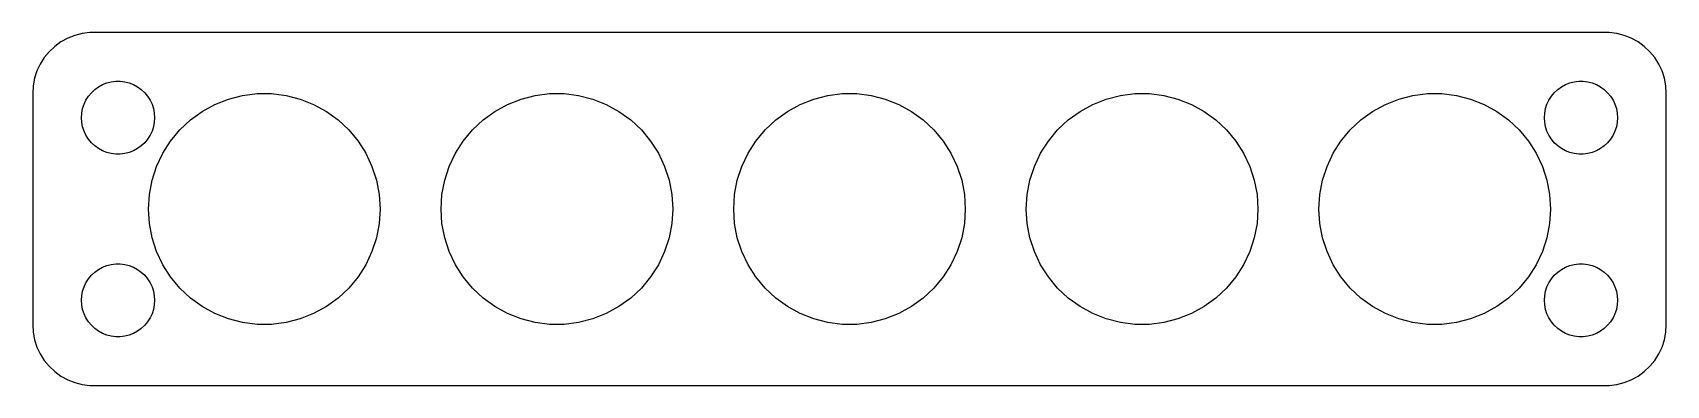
# Model space of a CAD drawing. Header units: metres. Extents: x -67 to 67, y 25 to 53.
import ezdxf

# ---------------------------------------------------------------- set-up
doc = ezdxf.new("R2010")
doc.units = ezdxf.units.M

msp = doc.modelspace()

# ---------------------------------------------------------------- linework, layer by layer
for p, q in [((-65.1871, 52.3526), (-65.6448, 51.9227)), ((-64.6791, 52.7216), (-65.1871, 52.3526)), ((-64.1289, 53.0241), (-64.6791, 52.7216)), ((-63.5451, 53.2553), (-64.1289, 53.0241)), ((-62.9369, 53.4114), (-63.5451, 53.2553)), ((-62.3139, 53.4901), (-62.9369, 53.4114)), ((62.3139, 53.4901), (-62.3139, 53.4901)), ((62.9369, 53.4114), (62.3139, 53.4901)), ((63.5451, 53.2553), (62.9369, 53.4114)), ((64.1289, 53.0241), (63.5451, 53.2553)), ((64.6791, 52.7216), (64.1289, 53.0241)), ((65.1871, 52.3526), (64.6791, 52.7216)), ((65.6448, 51.9227), (65.1871, 52.3526)), ((-66.0451, 51.4389), (-66.3815, 50.9088)), ((-65.6448, 51.9227), (-66.0451, 51.4389)), ((66.0451, 51.4389), (65.6448, 51.9227)), ((66.3815, 50.9088), (66.0451, 51.4389)), ((-66.8429, 49.7434), (-66.9606, 49.1267)), ((-66.6489, 50.3406), (-66.8429, 49.7434)), ((-66.3815, 50.9088), (-66.6489, 50.3406)), ((66.6489, 50.3406), (66.3815, 50.9088)), ((66.8429, 49.7434), (66.6489, 50.3406)), ((66.9606, 49.1267), (66.8429, 49.7434)), ((-66.9606, 49.1267), (-67, 48.5)), ((-67, 48.5), (-67, 29.5)), ((-62.6289, 47.9453), (-62.427, 48.2634)), ((-62.427, 48.2634), (-62.1869, 48.5536)), ((-62.1869, 48.5536), (-61.9123, 48.8115)), ((-61.9123, 48.8115), (-61.6075, 49.033)), ((-61.6075, 49.033), (-61.2773, 49.2145)), ((-61.2773, 49.2145), (-60.927, 49.3532)), ((-60.927, 49.3532), (-60.5621, 49.4469)), ((-60.5621, 49.4469), (-60.1884, 49.4941)), ((-60.1884, 49.4941), (-59.8116, 49.4941)), ((-59.8116, 49.4941), (-59.4379, 49.4469)), ((-59.4379, 49.4469), (-59.0729, 49.3532)), ((-59.0729, 49.3532), (-58.7227, 49.2145)), ((-58.7227, 49.2145), (-58.3925, 49.033)), ((-58.3925, 49.033), (-58.0877, 48.8115)), ((-58.0877, 48.8115), (-57.8131, 48.5536)), ((-57.8131, 48.5536), (-57.5729, 48.2634)), ((-57.5729, 48.2634), (-57.3711, 47.9453)), ((-50.9357, 48.035), (-49.7801, 48.3317)), ((-49.7801, 48.3317), (-48.5965, 48.4812)), ((-48.5965, 48.4812), (-47.4035, 48.4812)), ((-47.4035, 48.4812), (-46.2199, 48.3317)), ((-46.2199, 48.3317), (-45.0643, 48.035)), ((-26.9357, 48.035), (-25.7801, 48.3317)), ((-25.7801, 48.3317), (-24.5965, 48.4812)), ((-24.5965, 48.4812), (-23.4035, 48.4812)), ((-23.4035, 48.4812), (-22.2199, 48.3317)), ((-22.2199, 48.3317), (-21.0643, 48.035)), ((-2.93565, 48.035), (-1.78012, 48.3317)), ((-1.78012, 48.3317), (-0.5965, 48.4812)), ((-0.5965, 48.4812), (0.5965, 48.4812)), ((0.5965, 48.4812), (1.78012, 48.3317)), ((1.78012, 48.3317), (2.93565, 48.035)), ((21.0643, 48.035), (22.2199, 48.3317)), ((22.2199, 48.3317), (23.4035, 48.4812)), ((23.4035, 48.4812), (24.5965, 48.4812)), ((24.5965, 48.4812), (25.7801, 48.3317)), ((25.7801, 48.3317), (26.9357, 48.035)), ((45.0643, 48.035), (46.2199, 48.3317)), ((46.2199, 48.3317), (47.4035, 48.4812)), ((47.4035, 48.4812), (48.5965, 48.4812)), ((48.5965, 48.4812), (49.7801, 48.3317)), ((49.7801, 48.3317), (50.9357, 48.035)), ((57.3711, 47.9453), (57.5729, 48.2634)), ((57.5729, 48.2634), (57.8131, 48.5536)), ((57.8131, 48.5536), (58.0877, 48.8115)), ((58.0877, 48.8115), (58.3925, 49.033)), ((58.3925, 49.033), (58.7227, 49.2145)), ((58.7227, 49.2145), (59.0729, 49.3532)), ((59.0729, 49.3532), (59.4379, 49.4469)), ((59.4379, 49.4469), (59.8116, 49.4941)), ((59.8116, 49.4941), (60.1884, 49.4941)), ((60.1884, 49.4941), (60.5621, 49.4469)), ((60.5621, 49.4469), (60.927, 49.3532)), ((60.927, 49.3532), (61.2773, 49.2145)), ((61.2773, 49.2145), (61.6075, 49.033)), ((61.6075, 49.033), (61.9123, 48.8115)), ((61.9123, 48.8115), (62.1869, 48.5536)), ((62.1869, 48.5536), (62.427, 48.2634)), ((62.427, 48.2634), (62.6289, 47.9453)), ((67, 48.5), (66.9606, 49.1267)), ((67, 29.5), (67, 48.5)), ((-62.9763, 46.876), (-62.9057, 47.2461)), ((-62.9057, 47.2461), (-62.7893, 47.6044)), ((-62.7893, 47.6044), (-62.6289, 47.9453)), ((-57.3711, 47.9453), (-57.2107, 47.6044)), ((-57.2107, 47.6044), (-57.0942, 47.2461)), ((-57.0942, 47.2461), (-57.0237, 46.876)), ((-54.0555, 46.3199), (-53.0903, 47.0211)), ((-53.0903, 47.0211), (-52.0449, 47.5959)), ((-52.0449, 47.5959), (-50.9357, 48.035)), ((-45.0643, 48.035), (-43.9551, 47.5959)), ((-43.9551, 47.5959), (-42.9096, 47.0211)), ((-42.9096, 47.0211), (-41.9445, 46.3199)), ((-30.0555, 46.3199), (-29.0903, 47.0211)), ((-29.0903, 47.0211), (-28.0449, 47.5959)), ((-28.0449, 47.5959), (-26.9357, 48.035)), ((-21.0643, 48.035), (-19.9551, 47.5959)), ((-19.9551, 47.5959), (-18.9096, 47.0211)), ((-18.9096, 47.0211), (-17.9445, 46.3199)), ((-6.05553, 46.3199), (-5.09035, 47.0211)), ((-5.09035, 47.0211), (-4.04489, 47.5959)), ((-4.04489, 47.5959), (-2.93565, 48.035)), ((2.93565, 48.035), (4.04489, 47.5959)), ((4.04489, 47.5959), (5.09035, 47.0211)), ((5.09035, 47.0211), (6.05553, 46.3199)), ((17.9445, 46.3199), (18.9096, 47.0211)), ((18.9096, 47.0211), (19.9551, 47.5959)), ((19.9551, 47.5959), (21.0643, 48.035)), ((26.9357, 48.035), (28.0449, 47.5959)), ((28.0449, 47.5959), (29.0903, 47.0211)), ((29.0903, 47.0211), (30.0555, 46.3199)), ((41.9445, 46.3199), (42.9096, 47.0211)), ((42.9096, 47.0211), (43.9551, 47.5959)), ((43.9551, 47.5959), (45.0643, 48.035)), ((50.9357, 48.035), (52.0449, 47.5959)), ((52.0449, 47.5959), (53.0903, 47.0211)), ((53.0903, 47.0211), (54.0555, 46.3199)), ((57.0237, 46.876), (57.0942, 47.2461)), ((57.0942, 47.2461), (57.2107, 47.6044)), ((57.2107, 47.6044), (57.3711, 47.9453)), ((62.6289, 47.9453), (62.7893, 47.6044)), ((62.7893, 47.6044), (62.9057, 47.2461)), ((62.9057, 47.2461), (62.9763, 46.876)), ((-63, 46.5), (-62.9763, 46.876)), ((-62.9763, 46.124), (-63, 46.5)), ((-62.9057, 45.7539), (-62.9763, 46.124)), ((-62.7893, 45.3956), (-62.9057, 45.7539)), ((-57.0942, 45.7539), (-57.2107, 45.3956)), ((-57.0237, 46.124), (-57.0942, 45.7539)), ((-57.0237, 46.876), (-57, 46.5)), ((-57, 46.5), (-57.0237, 46.124)), ((-54.9252, 45.5032), (-54.0555, 46.3199)), ((-41.9445, 46.3199), (-41.0748, 45.5032)), ((-30.9252, 45.5032), (-30.0555, 46.3199)), ((-17.9445, 46.3199), (-17.0748, 45.5032)), ((-6.9252, 45.5032), (-6.05553, 46.3199)), ((6.05553, 46.3199), (6.9252, 45.5032)), ((17.0748, 45.5032), (17.9445, 46.3199)), ((30.0555, 46.3199), (30.9252, 45.5032)), ((41.0748, 45.5032), (41.9445, 46.3199)), ((54.0555, 46.3199), (54.9252, 45.5032)), ((57, 46.5), (57.0237, 46.876)), ((57.0237, 46.124), (57, 46.5)), ((57.0942, 45.7539), (57.0237, 46.124)), ((57.2107, 45.3956), (57.0942, 45.7539)), ((62.9057, 45.7539), (62.7893, 45.3956)), ((62.9763, 46.124), (62.9057, 45.7539)), ((62.9763, 46.876), (63, 46.5)), ((63, 46.5), (62.9763, 46.124)), ((-62.6289, 45.0547), (-62.7893, 45.3956)), ((-62.427, 44.7366), (-62.6289, 45.0547)), ((-62.1869, 44.4464), (-62.427, 44.7366)), ((-61.9123, 44.1884), (-62.1869, 44.4464)), ((-57.8131, 44.4464), (-58.0877, 44.1884)), ((-57.5729, 44.7366), (-57.8131, 44.4464)), ((-57.3711, 45.0547), (-57.5729, 44.7366)), ((-57.2107, 45.3956), (-57.3711, 45.0547)), ((-56.3249, 43.5766), (-55.6857, 44.584)), ((-55.6857, 44.584), (-54.9252, 45.5032)), ((-41.0748, 45.5032), (-40.3143, 44.584)), ((-40.3143, 44.584), (-39.6751, 43.5766)), ((-32.3249, 43.5766), (-31.6857, 44.584)), ((-31.6857, 44.584), (-30.9252, 45.5032)), ((-17.0748, 45.5032), (-16.3143, 44.584)), ((-16.3143, 44.584), (-15.6751, 43.5766)), ((-8.32491, 43.5766), (-7.68565, 44.584)), ((-7.68565, 44.584), (-6.9252, 45.5032)), ((6.9252, 45.5032), (7.68565, 44.584)), ((7.68565, 44.584), (8.32491, 43.5766)), ((15.6751, 43.5766), (16.3143, 44.584)), ((16.3143, 44.584), (17.0748, 45.5032)), ((30.9252, 45.5032), (31.6857, 44.584)), ((31.6857, 44.584), (32.3249, 43.5766)), ((39.6751, 43.5766), (40.3143, 44.584)), ((40.3143, 44.584), (41.0748, 45.5032)), ((54.9252, 45.5032), (55.6857, 44.584)), ((55.6857, 44.584), (56.3249, 43.5766)), ((57.3711, 45.0547), (57.2107, 45.3956)), ((57.5729, 44.7366), (57.3711, 45.0547)), ((57.8131, 44.4464), (57.5729, 44.7366)), ((58.0877, 44.1884), (57.8131, 44.4464)), ((62.1869, 44.4464), (61.9123, 44.1884)), ((62.427, 44.7366), (62.1869, 44.4464)), ((62.6289, 45.0547), (62.427, 44.7366)), ((62.7893, 45.3956), (62.6289, 45.0547)), ((-61.6075, 43.967), (-61.9123, 44.1884)), ((-61.2773, 43.7855), (-61.6075, 43.967)), ((-60.927, 43.6468), (-61.2773, 43.7855)), ((-60.5621, 43.5531), (-60.927, 43.6468)), ((-60.1884, 43.5059), (-60.5621, 43.5531)), ((-59.8116, 43.5059), (-60.1884, 43.5059)), ((-59.4379, 43.5531), (-59.8116, 43.5059)), ((-59.0729, 43.6468), (-59.4379, 43.5531)), ((-58.7227, 43.7855), (-59.0729, 43.6468)), ((-58.3925, 43.967), (-58.7227, 43.7855)), ((-58.0877, 44.1884), (-58.3925, 43.967)), ((-56.8329, 42.4972), (-56.3249, 43.5766)), ((-39.6751, 43.5766), (-39.1671, 42.4972)), ((-32.8329, 42.4972), (-32.3249, 43.5766)), ((-15.6751, 43.5766), (-15.1671, 42.4972)), ((-8.83287, 42.4972), (-8.32491, 43.5766)), ((8.32491, 43.5766), (8.83287, 42.4972)), ((15.1671, 42.4972), (15.6751, 43.5766)), ((32.3249, 43.5766), (32.8329, 42.4972)), ((39.1671, 42.4972), (39.6751, 43.5766)), ((56.3249, 43.5766), (56.8329, 42.4972)), ((58.3925, 43.967), (58.0877, 44.1884)), ((58.7227, 43.7855), (58.3925, 43.967)), ((59.0729, 43.6468), (58.7227, 43.7855)), ((59.4379, 43.5531), (59.0729, 43.6468)), ((59.8116, 43.5059), (59.4379, 43.5531)), ((60.1884, 43.5059), (59.8116, 43.5059)), ((60.5621, 43.5531), (60.1884, 43.5059)), ((60.927, 43.6468), (60.5621, 43.5531)), ((61.2773, 43.7855), (60.927, 43.6468)), ((61.6075, 43.967), (61.2773, 43.7855)), ((61.9123, 44.1884), (61.6075, 43.967)), ((-57.2015, 41.3625), (-56.8329, 42.4972)), ((-39.1671, 42.4972), (-38.7984, 41.3625)), ((-33.2015, 41.3625), (-32.8329, 42.4972)), ((-15.1671, 42.4972), (-14.7984, 41.3625)), ((-9.20154, 41.3625), (-8.83287, 42.4972)), ((8.83287, 42.4972), (9.20154, 41.3625)), ((14.7984, 41.3625), (15.1671, 42.4972)), ((32.8329, 42.4972), (33.2015, 41.3625)), ((38.7984, 41.3625), (39.1671, 42.4972)), ((56.8329, 42.4972), (57.2015, 41.3625)), ((-57.4251, 40.1907), (-57.2015, 41.3625)), ((-38.7984, 41.3625), (-38.5749, 40.1907)), ((-33.4251, 40.1907), (-33.2015, 41.3625)), ((-14.7984, 41.3625), (-14.5749, 40.1907)), ((-9.42508, 40.1907), (-9.20154, 41.3625)), ((9.20154, 41.3625), (9.42508, 40.1907)), ((14.5749, 40.1907), (14.7984, 41.3625)), ((33.2015, 41.3625), (33.4251, 40.1907)), ((38.5749, 40.1907), (38.7984, 41.3625)), ((57.2015, 41.3625), (57.4251, 40.1907)), ((-57.5, 39), (-57.4251, 40.1907)), ((-57.4251, 37.8093), (-57.5, 39)), ((-38.5749, 40.1907), (-38.5, 39)), ((-38.5, 39), (-38.5749, 37.8093)), ((-33.5, 39), (-33.4251, 40.1907)), ((-33.4251, 37.8093), (-33.5, 39)), ((-14.5749, 40.1907), (-14.5, 39)), ((-14.5, 39), (-14.5749, 37.8093)), ((-9.5, 39), (-9.42508, 40.1907)), ((-9.42508, 37.8093), (-9.5, 39)), ((9.42508, 40.1907), (9.5, 39)), ((9.5, 39), (9.42508, 37.8093)), ((14.5, 39), (14.5749, 40.1907)), ((14.5749, 37.8093), (14.5, 39)), ((33.4251, 40.1907), (33.5, 39)), ((33.5, 39), (33.4251, 37.8093)), ((38.5, 39), (38.5749, 40.1907)), ((38.5749, 37.8093), (38.5, 39)), ((57.4251, 40.1907), (57.5, 39)), ((57.5, 39), (57.4251, 37.8093)), ((-57.2015, 36.6375), (-57.4251, 37.8093)), ((-38.5749, 37.8093), (-38.7984, 36.6375)), ((-33.2015, 36.6375), (-33.4251, 37.8093)), ((-14.5749, 37.8093), (-14.7984, 36.6375)), ((-9.20154, 36.6375), (-9.42508, 37.8093)), ((9.42508, 37.8093), (9.20154, 36.6375)), ((14.7984, 36.6375), (14.5749, 37.8093)), ((33.4251, 37.8093), (33.2015, 36.6375)), ((38.7984, 36.6375), (38.5749, 37.8093)), ((57.4251, 37.8093), (57.2015, 36.6375)), ((-56.8329, 35.5028), (-57.2015, 36.6375)), ((-38.7984, 36.6375), (-39.1671, 35.5028)), ((-32.8329, 35.5028), (-33.2015, 36.6375)), ((-14.7984, 36.6375), (-15.1671, 35.5028)), ((-8.83287, 35.5028), (-9.20154, 36.6375)), ((9.20154, 36.6375), (8.83287, 35.5028)), ((15.1671, 35.5028), (14.7984, 36.6375)), ((33.2015, 36.6375), (32.8329, 35.5028)), ((39.1671, 35.5028), (38.7984, 36.6375)), ((57.2015, 36.6375), (56.8329, 35.5028)), ((-56.3249, 34.4234), (-56.8329, 35.5028)), ((-39.1671, 35.5028), (-39.6751, 34.4234)), ((-32.3249, 34.4234), (-32.8329, 35.5028)), ((-15.1671, 35.5028), (-15.6751, 34.4234)), ((-8.32491, 34.4234), (-8.83287, 35.5028)), ((8.83287, 35.5028), (8.32491, 34.4234)), ((15.6751, 34.4234), (15.1671, 35.5028)), ((32.8329, 35.5028), (32.3249, 34.4234)), ((39.6751, 34.4234), (39.1671, 35.5028)), ((56.8329, 35.5028), (56.3249, 34.4234)), ((-62.427, 33.2634), (-62.1869, 33.5536)), ((-62.1869, 33.5536), (-61.9123, 33.8116)), ((-61.9123, 33.8116), (-61.6075, 34.033)), ((-61.6075, 34.033), (-61.2773, 34.2145)), ((-61.2773, 34.2145), (-60.927, 34.3532)), ((-60.927, 34.3532), (-60.5621, 34.4469)), ((-60.5621, 34.4469), (-60.1884, 34.4941)), ((-60.1884, 34.4941), (-59.8116, 34.4941)), ((-59.8116, 34.4941), (-59.4379, 34.4469)), ((-59.4379, 34.4469), (-59.0729, 34.3532)), ((-59.0729, 34.3532), (-58.7227, 34.2145)), ((-58.7227, 34.2145), (-58.3925, 34.033)), ((-58.3925, 34.033), (-58.0877, 33.8116)), ((-58.0877, 33.8116), (-57.8131, 33.5536)), ((-57.8131, 33.5536), (-57.5729, 33.2634)), ((-55.6857, 33.416), (-56.3249, 34.4234)), ((-39.6751, 34.4234), (-40.3143, 33.416)), ((-31.6857, 33.416), (-32.3249, 34.4234)), ((-15.6751, 34.4234), (-16.3143, 33.416)), ((-7.68565, 33.416), (-8.32491, 34.4234)), ((8.32491, 34.4234), (7.68565, 33.416)), ((16.3143, 33.416), (15.6751, 34.4234)), ((32.3249, 34.4234), (31.6857, 33.416)), ((40.3143, 33.416), (39.6751, 34.4234)), ((56.3249, 34.4234), (55.6857, 33.416)), ((57.5729, 33.2634), (57.8131, 33.5536)), ((57.8131, 33.5536), (58.0877, 33.8116)), ((58.0877, 33.8116), (58.3925, 34.033)), ((58.3925, 34.033), (58.7227, 34.2145)), ((58.7227, 34.2145), (59.0729, 34.3532)), ((59.0729, 34.3532), (59.4379, 34.4469)), ((59.4379, 34.4469), (59.8116, 34.4941)), ((59.8116, 34.4941), (60.1884, 34.4941)), ((60.1884, 34.4941), (60.5621, 34.4469)), ((60.5621, 34.4469), (60.927, 34.3532)), ((60.927, 34.3532), (61.2773, 34.2145)), ((61.2773, 34.2145), (61.6075, 34.033)), ((61.6075, 34.033), (61.9123, 33.8116)), ((61.9123, 33.8116), (62.1869, 33.5536)), ((62.1869, 33.5536), (62.427, 33.2634)), ((-62.9763, 31.876), (-62.9057, 32.2461)), ((-62.9057, 32.2461), (-62.7893, 32.6044)), ((-62.7893, 32.6044), (-62.6289, 32.9453)), ((-62.6289, 32.9453), (-62.427, 33.2634)), ((-57.5729, 33.2634), (-57.3711, 32.9453)), ((-57.3711, 32.9453), (-57.2107, 32.6044)), ((-57.2107, 32.6044), (-57.0942, 32.2461)), ((-57.0942, 32.2461), (-57.0237, 31.876)), ((-54.9252, 32.4968), (-55.6857, 33.416)), ((-54.0555, 31.6801), (-54.9252, 32.4968)), ((-41.0748, 32.4968), (-41.9445, 31.6801)), ((-40.3143, 33.416), (-41.0748, 32.4968)), ((-30.9252, 32.4968), (-31.6857, 33.416)), ((-30.0555, 31.6801), (-30.9252, 32.4968)), ((-17.0748, 32.4968), (-17.9445, 31.6801)), ((-16.3143, 33.416), (-17.0748, 32.4968)), ((-6.9252, 32.4968), (-7.68565, 33.416)), ((-6.05553, 31.6801), (-6.9252, 32.4968)), ((6.9252, 32.4968), (6.05553, 31.6801)), ((7.68565, 33.416), (6.9252, 32.4968)), ((17.0748, 32.4968), (16.3143, 33.416)), ((17.9445, 31.6801), (17.0748, 32.4968)), ((30.9252, 32.4968), (30.0555, 31.6801)), ((31.6857, 33.416), (30.9252, 32.4968)), ((41.0748, 32.4968), (40.3143, 33.416)), ((41.9445, 31.6801), (41.0748, 32.4968)), ((54.9252, 32.4968), (54.0555, 31.6801)), ((55.6857, 33.416), (54.9252, 32.4968)), ((57.0237, 31.876), (57.0942, 32.2461)), ((57.0942, 32.2461), (57.2107, 32.6044)), ((57.2107, 32.6044), (57.3711, 32.9453)), ((57.3711, 32.9453), (57.5729, 33.2634)), ((62.427, 33.2634), (62.6289, 32.9453)), ((62.6289, 32.9453), (62.7893, 32.6044)), ((62.7893, 32.6044), (62.9057, 32.2461)), ((62.9057, 32.2461), (62.9763, 31.876)), ((-63, 31.5), (-62.9763, 31.876)), ((-62.9763, 31.124), (-63, 31.5)), ((-62.9057, 30.7539), (-62.9763, 31.124)), ((-57.0237, 31.124), (-57.0942, 30.7539)), ((-57.0237, 31.876), (-57, 31.5)), ((-57, 31.5), (-57.0237, 31.124)), ((-53.0903, 30.9789), (-54.0555, 31.6801)), ((-52.0449, 30.4041), (-53.0903, 30.9789)), ((-42.9096, 30.9789), (-43.9551, 30.4041)), ((-41.9445, 31.6801), (-42.9096, 30.9789)), ((-29.0903, 30.9789), (-30.0555, 31.6801)), ((-28.0449, 30.4041), (-29.0903, 30.9789)), ((-18.9096, 30.9789), (-19.9551, 30.4041)), ((-17.9445, 31.6801), (-18.9096, 30.9789)), ((-5.09035, 30.9789), (-6.05553, 31.6801)), ((-4.04489, 30.4041), (-5.09035, 30.9789)), ((5.09035, 30.9789), (4.04489, 30.4041)), ((6.05553, 31.6801), (5.09035, 30.9789)), ((18.9096, 30.9789), (17.9445, 31.6801)), ((19.9551, 30.4041), (18.9096, 30.9789)), ((29.0903, 30.9789), (28.0449, 30.4041)), ((30.0555, 31.6801), (29.0903, 30.9789)), ((42.9096, 30.9789), (41.9445, 31.6801)), ((43.9551, 30.4041), (42.9096, 30.9789)), ((53.0903, 30.9789), (52.0449, 30.4041)), ((54.0555, 31.6801), (53.0903, 30.9789)), ((57, 31.5), (57.0237, 31.876)), ((57.0237, 31.124), (57, 31.5)), ((57.0942, 30.7539), (57.0237, 31.124)), ((62.9763, 31.124), (62.9057, 30.7539)), ((62.9763, 31.876), (63, 31.5)), ((63, 31.5), (62.9763, 31.124)), ((-67, 29.5), (-66.9606, 28.8733)), ((-62.7893, 30.3956), (-62.9057, 30.7539)), ((-62.6289, 30.0547), (-62.7893, 30.3956)), ((-62.427, 29.7366), (-62.6289, 30.0547)), ((-62.1869, 29.4464), (-62.427, 29.7366)), ((-57.5729, 29.7366), (-57.8131, 29.4464)), ((-57.3711, 30.0547), (-57.5729, 29.7366)), ((-57.2107, 30.3956), (-57.3711, 30.0547)), ((-57.0942, 30.7539), (-57.2107, 30.3956)), ((-50.9357, 29.965), (-52.0449, 30.4041)), ((-49.7801, 29.6683), (-50.9357, 29.965)), ((-48.5965, 29.5188), (-49.7801, 29.6683)), ((-47.4035, 29.5188), (-48.5965, 29.5188)), ((-46.2199, 29.6683), (-47.4035, 29.5188)), ((-45.0643, 29.965), (-46.2199, 29.6683)), ((-43.9551, 30.4041), (-45.0643, 29.965)), ((-26.9357, 29.965), (-28.0449, 30.4041)), ((-25.7801, 29.6683), (-26.9357, 29.965)), ((-24.5965, 29.5188), (-25.7801, 29.6683)), ((-23.4035, 29.5188), (-24.5965, 29.5188)), ((-22.2199, 29.6683), (-23.4035, 29.5188)), ((-21.0643, 29.965), (-22.2199, 29.6683)), ((-19.9551, 30.4041), (-21.0643, 29.965)), ((-2.93565, 29.965), (-4.04489, 30.4041)), ((-1.78012, 29.6683), (-2.93565, 29.965)), ((-0.5965, 29.5188), (-1.78012, 29.6683)), ((0.5965, 29.5188), (-0.5965, 29.5188)), ((1.78012, 29.6683), (0.5965, 29.5188)), ((2.93565, 29.965), (1.78012, 29.6683)), ((4.04489, 30.4041), (2.93565, 29.965)), ((21.0643, 29.965), (19.9551, 30.4041)), ((22.2199, 29.6683), (21.0643, 29.965)), ((23.4035, 29.5188), (22.2199, 29.6683)), ((24.5965, 29.5188), (23.4035, 29.5188)), ((25.7801, 29.6683), (24.5965, 29.5188)), ((26.9357, 29.965), (25.7801, 29.6683)), ((28.0449, 30.4041), (26.9357, 29.965)), ((45.0643, 29.965), (43.9551, 30.4041)), ((46.2199, 29.6683), (45.0643, 29.965)), ((47.4035, 29.5188), (46.2199, 29.6683)), ((48.5965, 29.5188), (47.4035, 29.5188)), ((49.7801, 29.6683), (48.5965, 29.5188)), ((50.9357, 29.965), (49.7801, 29.6683)), ((52.0449, 30.4041), (50.9357, 29.965)), ((57.2107, 30.3956), (57.0942, 30.7539)), ((57.3711, 30.0547), (57.2107, 30.3956)), ((57.5729, 29.7366), (57.3711, 30.0547)), ((57.8131, 29.4464), (57.5729, 29.7366)), ((62.427, 29.7366), (62.1869, 29.4464)), ((62.6289, 30.0547), (62.427, 29.7366)), ((62.7893, 30.3956), (62.6289, 30.0547)), ((62.9057, 30.7539), (62.7893, 30.3956)), ((66.9606, 28.8733), (67, 29.5)), ((-66.9606, 28.8733), (-66.8429, 28.2566)), ((-66.8429, 28.2566), (-66.6489, 27.6594)), ((-61.9123, 29.1885), (-62.1869, 29.4464)), ((-61.6075, 28.967), (-61.9123, 29.1885)), ((-61.2773, 28.7855), (-61.6075, 28.967)), ((-60.927, 28.6468), (-61.2773, 28.7855)), ((-60.5621, 28.5531), (-60.927, 28.6468)), ((-60.1884, 28.5059), (-60.5621, 28.5531)), ((-59.8116, 28.5059), (-60.1884, 28.5059)), ((-59.4379, 28.5531), (-59.8116, 28.5059)), ((-59.0729, 28.6468), (-59.4379, 28.5531)), ((-58.7227, 28.7855), (-59.0729, 28.6468)), ((-58.3925, 28.967), (-58.7227, 28.7855)), ((-58.0877, 29.1885), (-58.3925, 28.967)), ((-57.8131, 29.4464), (-58.0877, 29.1885)), ((58.0877, 29.1885), (57.8131, 29.4464)), ((58.3925, 28.967), (58.0877, 29.1885)), ((58.7227, 28.7855), (58.3925, 28.967)), ((59.0729, 28.6468), (58.7227, 28.7855)), ((59.4379, 28.5531), (59.0729, 28.6468)), ((59.8116, 28.5059), (59.4379, 28.5531)), ((60.1884, 28.5059), (59.8116, 28.5059)), ((60.5621, 28.5531), (60.1884, 28.5059)), ((60.927, 28.6468), (60.5621, 28.5531)), ((61.2773, 28.7855), (60.927, 28.6468)), ((61.6075, 28.967), (61.2773, 28.7855)), ((61.9123, 29.1885), (61.6075, 28.967)), ((62.1869, 29.4464), (61.9123, 29.1885)), ((66.6489, 27.6594), (66.8429, 28.2566)), ((66.8429, 28.2566), (66.9606, 28.8733)), ((-66.6489, 27.6594), (-66.3815, 27.0912)), ((-66.3815, 27.0912), (-66.0451, 26.5611)), ((66.0451, 26.5611), (66.3815, 27.0912)), ((66.3815, 27.0912), (66.6489, 27.6594)), ((-66.0451, 26.5611), (-65.6448, 26.0773)), ((-65.6448, 26.0773), (-65.1871, 25.6474)), ((-65.1871, 25.6474), (-64.6791, 25.2784)), ((64.6791, 25.2784), (65.1871, 25.6474)), ((65.1871, 25.6474), (65.6448, 26.0773)), ((65.6448, 26.0773), (66.0451, 26.5611)), ((-64.6791, 25.2784), (-64.1289, 24.9759)), ((-64.1289, 24.9759), (-63.5451, 24.7447)), ((-63.5451, 24.7447), (-62.9369, 24.5886)), ((-62.9369, 24.5886), (-62.3139, 24.5099)), ((-62.3139, 24.5099), (62.3139, 24.5099)), ((62.3139, 24.5099), (62.9369, 24.5886)), ((62.9369, 24.5886), (63.5451, 24.7447)), ((63.5451, 24.7447), (64.1289, 24.9759)), ((64.1289, 24.9759), (64.6791, 25.2784))]:
    msp.add_line(p, q)

doc.saveas('drawing.dxf')
